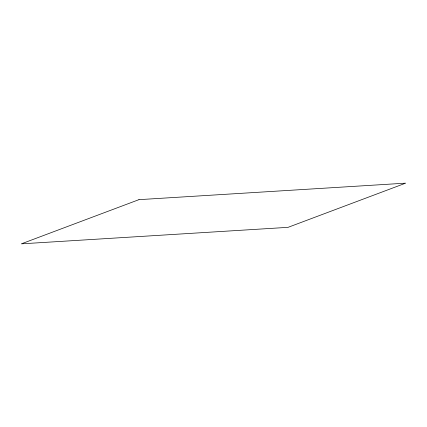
<?xml version="1.0" encoding="UTF-8"?>
<svg xmlns="http://www.w3.org/2000/svg" width="427" height="427" viewBox="0 0 427 427"><rect width="100%" height="100%" fill="white"/><g stroke="black" fill="none" stroke-linecap="round" stroke-linejoin="round"><path stroke-width="0.64" d="M138.956 199.655L21.35 243.844L288.044 227.345L405.65 183.156L138.956 199.655"/></g></svg>
